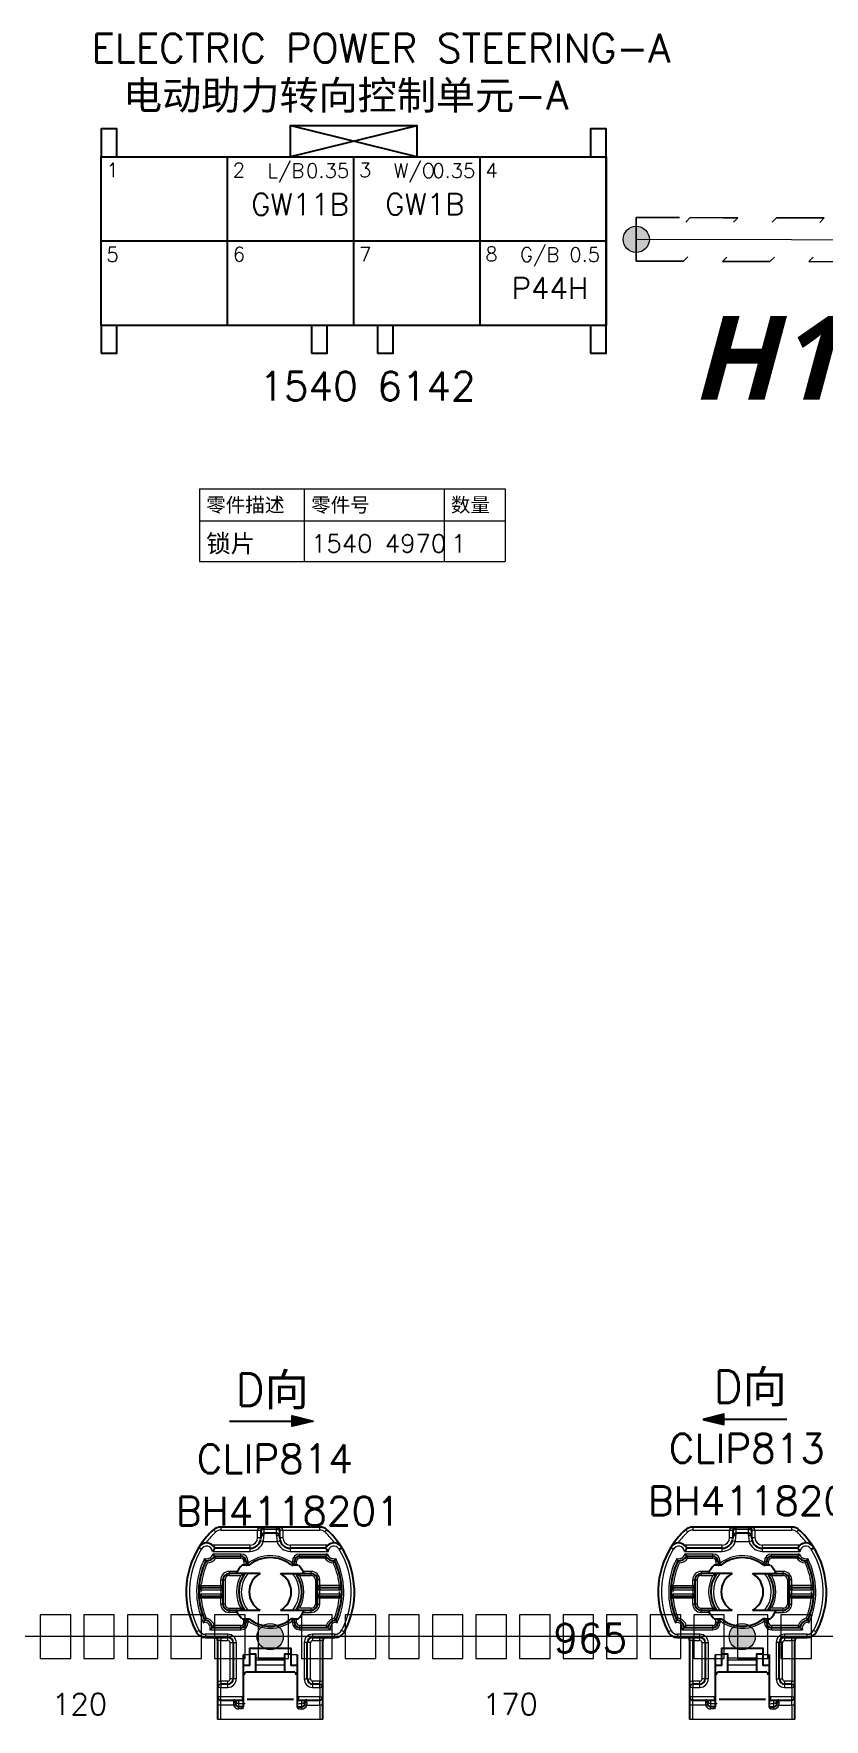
# Model space of a CAD drawing. Header units: millimetres. Extents: x 6 to 3615, y 6 to 858.
# Drawn here: x 818.1 to 893.5, y 187.4 to 348 of the extents above; entities that cross this region are included whole.
import ezdxf

# ---------------------------------------------------------------- set-up
doc = ezdxf.new("R2010")
doc.units = ezdxf.units.MM
doc.styles.add('SegoeUIBoldItalic_Style', font='segoeuiz.ttf')
doc.styles.add('Simplex_Style', font='simplex_.ttf')

msp = doc.modelspace()

# ---------------------------------------------------------------- hatches: boundary and pattern name
h = msp.add_hatch(color=0)
edge = h.paths.add_edge_path()
edge.add_arc((875.55, 328.43), 1.25, 0, 360)
h = msp.add_hatch(color=0)
edge = h.paths.add_edge_path()
edge.add_arc((875.55, 328.43), 1.25, 0, 360)
for points in [[(842.76, 216.32), (844.76, 215.82), (842.76, 215.32)], [(883.9, 216.48), (881.9, 215.98), (883.9, 215.48)]]:
    msp.add_hatch(color=0).paths.add_polyline_path(points)
h = msp.add_hatch(color=0)
edge = h.paths.add_edge_path()
edge.add_arc((840.65, 195.27), 1.25, 0, 360)
h = msp.add_hatch(color=0)
edge = h.paths.add_edge_path()
edge.add_arc((840.65, 195.27), 1.25, 0, 360)
h = msp.add_hatch(color=0)
edge = h.paths.add_edge_path()
edge.add_arc((885.65, 195.27), 1.25, 0, 360)
h = msp.add_hatch(color=0)
edge = h.paths.add_edge_path()
edge.add_arc((885.65, 195.27), 1.25, 0, 360)

# ---------------------------------------------------------------- linework, layer by layer
at = {"color": 0, "linetype": 'Continuous', "lineweight": 30, "flags": 128}
for points in [[(824.55, 336.28), (826.04, 336.28), (826.04, 338.95), (824.55, 338.95), (824.55, 336.28)], [(871.2, 336.28), (872.69, 336.28), (872.69, 338.95), (871.2, 338.95), (871.2, 336.28)], [(824.55, 317.57), (826.04, 317.57), (826.04, 320.23), (824.55, 320.23), (824.55, 317.57)], [(844.6, 317.57), (846.09, 317.57), (846.09, 320.23), (844.6, 320.23), (844.6, 317.57)], [(850.89, 317.57), (852.38, 317.57), (852.38, 320.23), (850.89, 320.23), (850.89, 317.57)], [(871.2, 317.57), (872.69, 317.57), (872.69, 320.23), (871.2, 320.23), (871.2, 317.57)], [(844.76, 215.82), (842.76, 215.32), (842.76, 216.32)], [(881.9, 215.98), (883.9, 215.48), (883.9, 216.48)]]:
    msp.add_lwpolyline(points, close=True, dxfattribs=at)
for points in [[(854.64, 339.26), (842.6, 336.28), (842.6, 339.29), (854.64, 339.29), (854.64, 336.28), (842.65, 339.26)], [(872.69, 320.23), (824.55, 320.23), (824.55, 336.28), (872.69, 336.28), (872.69, 320.23), (872.69, 336.28)], [(836.58, 320.23), (836.58, 336.28)], [(848.62, 320.23), (848.62, 336.28)], [(860.66, 320.23), (860.66, 336.28)], [(872.69, 328.26), (824.55, 328.26)], [(836.76, 215.82), (844.76, 215.82)], [(889.9, 215.98), (881.9, 215.98)], [(845.38, 205.72), (835.93, 205.72)], [(890.38, 205.72), (880.93, 205.72)], [(839.76, 205.42), (839.76, 204.7)], [(841.26, 205.12), (840.05, 205.12)], [(841.56, 204.7), (841.56, 205.42)], [(884.76, 205.42), (884.76, 204.7)], [(886.26, 205.12), (885.05, 205.12)], [(886.56, 204.7), (886.56, 205.42)], [(834.09, 203.6), (833.83, 203.75)], [(835.34, 202.94), (837.85, 202.94)], [(838.75, 203.69), (835.37, 203.69)], [(838.35, 202.44), (838.35, 202.09), (838.46, 202.09)], [(845.94, 203.69), (842.56, 203.69)], [(843.33, 202.09), (842.96, 202.09), (842.96, 202.44)], [(843.46, 202.94), (845.97, 202.94)], [(847.22, 203.6), (847.48, 203.75)], [(879.09, 203.6), (878.83, 203.75)], [(880.34, 202.94), (882.85, 202.94)], [(883.75, 203.69), (880.37, 203.69)], [(883.35, 202.44), (883.35, 202.09), (883.46, 202.09)], [(890.94, 203.69), (887.56, 203.69)], [(888.33, 202.09), (887.96, 202.09), (887.96, 202.44)], [(888.46, 202.94), (890.97, 202.94)], [(892.22, 203.6), (892.48, 203.75)], [(839.68, 201.29), (836.75, 201.29)], [(838.35, 202.09), (837.98, 202.09)], [(838.64, 202.09), (838.46, 202.09), (838.55, 202.28)], [(841.63, 201.29), (844.57, 201.29)], [(842.68, 202.09), (842.85, 202.09)], [(842.96, 202.09), (842.85, 202.09), (842.76, 202.28)], [(884.68, 201.29), (881.75, 201.29)], [(883.35, 202.09), (882.98, 202.09)], [(883.64, 202.09), (883.46, 202.09), (883.55, 202.28)], [(886.63, 201.29), (889.57, 201.29)], [(887.68, 202.09), (887.85, 202.09)], [(887.96, 202.09), (887.85, 202.09), (887.76, 202.28)], [(835.95, 199.93), (834.07, 199.93)], [(836.15, 200.69), (836.15, 198.38)], [(845.17, 198.38), (845.17, 200.69)], [(847.24, 199.93), (845.37, 199.93)], [(880.95, 199.93), (879.07, 199.93)], [(881.15, 200.69), (881.15, 198.38)], [(890.17, 198.38), (890.17, 200.69)], [(892.24, 199.93), (890.37, 199.93)], [(834.07, 198.93), (833.92, 199.07)], [(834.07, 199.13), (835.95, 199.13)], [(836.75, 197.78), (839.68, 197.78)], [(841.63, 197.78), (844.57, 197.78)], [(845.37, 199.13), (847.24, 199.13)], [(847.24, 198.93), (847.4, 199.07)], [(847.25, 199.13), (847.25, 199.13)], [(879.07, 198.93), (878.92, 199.07)], [(879.07, 199.13), (880.95, 199.13)], [(881.75, 197.78), (884.68, 197.78)], [(886.63, 197.78), (889.57, 197.78)], [(890.37, 199.13), (892.24, 199.13)], [(892.24, 198.93), (892.4, 199.07)], [(892.25, 199.13), (892.25, 199.13)], [(837.85, 196.12), (835.13, 196.12), (835.09, 196.08)], [(837.98, 196.98), (838.46, 196.98)], [(838.35, 196.98), (838.35, 196.63)], [(838.55, 196.79), (838.46, 196.98), (838.64, 196.98)], [(842.85, 196.98), (842.68, 196.98)], [(842.76, 196.79), (842.85, 196.98), (842.96, 196.98)], [(842.96, 196.63), (842.96, 196.98), (843.33, 196.98)], [(846.22, 196.08), (846.18, 196.12), (843.46, 196.12)], [(882.85, 196.12), (880.13, 196.12), (880.09, 196.08)], [(882.98, 196.98), (883.46, 196.98)], [(883.35, 196.98), (883.35, 196.63)], [(883.55, 196.79), (883.46, 196.98), (883.64, 196.98)], [(887.85, 196.98), (887.68, 196.98)], [(887.76, 196.79), (887.85, 196.98), (887.96, 196.98)], [(887.96, 196.63), (887.96, 196.98), (888.33, 196.98)], [(891.22, 196.08), (891.18, 196.12), (888.46, 196.12)], [(834.48, 195.2), (836.62, 195.2)], [(835.64, 194.9), (835.64, 187.4)], [(837.12, 194.7), (837.12, 191.24)], [(844.19, 191.24), (844.19, 194.7)], [(844.69, 195.2), (846.83, 195.2)], [(845.67, 187.4), (845.67, 194.9)], [(879.48, 195.2), (881.62, 195.2)], [(880.64, 194.9), (880.64, 187.4)], [(882.12, 194.7), (882.12, 191.24)], [(889.19, 191.24), (889.19, 194.7)], [(889.69, 195.2), (891.83, 195.2)], [(890.67, 187.4), (890.67, 194.9)], [(838.09, 192.54), (838.7, 192.54), (838.7, 194.16), (842.62, 194.16), (842.62, 192.54), (843.22, 192.54)], [(838.09, 193.53), (838.09, 189.23), (838.15, 189.23)], [(839.29, 191.93), (839.29, 193.61), (838.7, 193.61)], [(842.62, 193.61), (842.02, 193.61), (842.02, 191.93)], [(843.22, 193.53), (843.22, 189.23), (843.31, 189.23)], [(883.09, 192.54), (883.7, 192.54), (883.7, 194.16), (887.62, 194.16), (887.62, 192.54), (888.22, 192.54)], [(883.09, 193.53), (883.09, 189.23), (883.15, 189.23)], [(884.29, 191.93), (884.29, 193.61), (883.7, 193.61)], [(887.62, 193.61), (887.02, 193.61), (887.02, 191.93)], [(888.22, 193.53), (888.22, 189.23), (888.31, 189.23)], [(838.45, 191.93), (842.86, 191.93)], [(883.45, 191.93), (887.86, 191.93)], [(836.62, 190.74), (835.95, 190.74)], [(838.15, 190.74), (838.09, 190.74)], [(843.22, 190.74), (843.16, 190.74)], [(845.37, 190.74), (844.69, 190.74)], [(881.62, 190.74), (880.95, 190.74)], [(883.15, 190.74), (883.09, 190.74)], [(888.22, 190.74), (888.16, 190.74)], [(890.37, 190.74), (889.69, 190.74)], [(835.95, 189.23), (838, 189.23)], [(837.35, 189.03), (837.35, 188.88)], [(838, 189.53), (838, 189.23), (838.09, 189.23), (838.09, 188.58), (837.65, 188.58)], [(838, 188.58), (838, 188.38)], [(842.86, 189.29), (838.45, 189.29)], [(843.16, 189.23), (843.22, 189.23), (843.22, 188.58), (843.66, 188.58)], [(843.31, 189.53), (843.31, 189.23), (845.37, 189.23)], [(843.31, 188.38), (843.31, 188.58)], [(843.96, 188.88), (843.96, 189.03)], [(880.95, 189.23), (883, 189.23)], [(882.35, 189.03), (882.35, 188.88)], [(883, 189.53), (883, 189.23), (883.09, 189.23), (883.09, 188.58), (882.65, 188.58)], [(883, 188.58), (883, 188.38)], [(887.86, 189.29), (883.45, 189.29)], [(888.16, 189.23), (888.22, 189.23), (888.22, 188.58), (888.66, 188.58)], [(888.31, 189.53), (888.31, 189.23), (890.37, 189.23)], [(888.31, 188.38), (888.31, 188.58)], [(888.96, 188.88), (888.96, 189.03)]]:
    msp.add_lwpolyline(points, dxfattribs=at)
at = {"color": 0, "linetype": 'Continuous', "lineweight": 13, "flags": 128}
for points in [[(875.54, 326.35), (875.55, 330.51)], [(875.55, 330.51), (879.67, 330.5)], [(880.7, 330.5), (880.29, 330.08)], [(880.7, 330.5), (883.79, 330.49)], [(883.79, 330.49), (885.23, 330.49)], [(885.23, 330.49), (884.81, 330.07)], [(888.93, 330.48), (888.52, 330.06)], [(888.93, 330.48), (892.02, 330.47)], [(892.02, 330.47), (893.46, 330.47)], [(893.46, 330.47), (893.05, 330.05)], [(875.54, 326.35), (879.66, 326.34)], [(879.66, 326.34), (880.07, 326.34)], [(880.07, 326.34), (880.48, 326.75)], [(883.78, 326.33), (884.19, 326.74)], [(883.78, 326.33), (887.89, 326.32)], [(887.89, 326.32), (888.3, 326.31)], [(888.3, 326.31), (888.72, 326.73)], [(892.01, 326.31), (892.42, 326.72)], [(892.01, 326.31), (896.13, 326.3)], [(818.73, 193.18), (821.64, 193.18), (821.64, 197.35), (818.73, 197.35), (818.73, 193.18)], [(822.88, 193.18), (825.79, 193.18), (825.79, 197.35), (822.88, 197.35), (822.88, 193.18)], [(827.04, 193.18), (829.94, 193.18), (829.94, 197.35), (827.04, 197.35), (827.04, 193.18)], [(831.19, 193.18), (834.1, 193.18), (834.1, 197.35), (831.19, 197.35), (831.19, 193.18)], [(835.34, 193.18), (838.25, 193.18), (838.25, 197.35), (835.34, 197.35), (835.34, 193.18)], [(839.5, 193.18), (842.4, 193.18), (842.4, 197.35), (839.5, 197.35), (839.5, 193.18)], [(843.65, 193.18), (846.56, 193.18), (846.56, 197.35), (843.65, 197.35), (843.65, 193.18)], [(847.8, 193.18), (850.71, 193.18), (850.71, 197.35), (847.8, 197.35), (847.8, 193.18)], [(851.96, 193.18), (854.87, 193.18), (854.87, 197.35), (851.96, 197.35), (851.96, 193.18)], [(856.11, 193.18), (859.02, 193.18), (859.02, 197.35), (856.11, 197.35), (856.11, 193.18)], [(860.27, 193.18), (863.17, 193.18), (863.17, 197.35), (860.27, 197.35), (860.27, 193.18)], [(864.42, 193.18), (867.33, 193.18), (867.33, 197.35), (864.42, 197.35), (864.42, 193.18)], [(868.57, 193.18), (871.48, 193.18), (871.48, 197.35), (868.57, 197.35), (868.57, 193.18)], [(872.73, 193.18), (875.64, 193.18), (875.64, 197.35), (872.73, 197.35), (872.73, 193.18)], [(876.88, 193.18), (879.79, 193.18), (879.79, 197.35), (876.88, 197.35), (876.88, 193.18)], [(881.04, 193.18), (883.94, 193.18), (883.94, 197.35), (881.04, 197.35), (881.04, 193.18)], [(885.19, 193.18), (888.1, 193.18), (888.1, 197.35), (885.19, 197.35), (885.19, 193.18)], [(889.34, 193.18), (892.25, 193.18), (892.25, 197.35), (889.34, 197.35), (889.34, 193.18)]]:
    msp.add_lwpolyline(points, close=True, dxfattribs=at)
for points in [[(949.65, 328.25), (875.55, 328.43)], [(833.9, 304.67), (863.06, 304.67)], [(833.9, 304.67), (833.9, 297.73)], [(833.9, 304.67), (863.06, 304.67)], [(843.9, 304.67), (843.9, 297.73)], [(857.23, 304.67), (857.23, 297.73)], [(863.06, 304.67), (863.06, 297.73)], [(833.9, 301.62), (863.06, 301.62)], [(833.9, 297.73), (863.06, 297.73)], [(835.93, 205.72), (835.93, 205.42), (839.76, 205.42)], [(839.45, 205.42), (839.47, 205.48), (839.54, 205.57), (839.65, 205.65)], [(840.05, 205.72), (840.05, 205.55), (841.26, 205.55)], [(841.81, 205.54), (841.64, 205.66), (841.26, 205.72)], [(841.26, 204.92), (841.26, 205.72)], [(841.56, 205.42), (845.38, 205.42), (845.38, 205.72)], [(880.93, 205.72), (880.93, 205.42), (884.76, 205.42)], [(884.45, 205.42), (884.47, 205.48), (884.54, 205.57), (884.65, 205.65)], [(885.05, 205.72), (885.05, 205.55), (886.26, 205.55)], [(886.81, 205.54), (886.64, 205.66), (886.26, 205.72)], [(886.26, 204.92), (886.26, 205.72)], [(886.56, 205.42), (890.38, 205.42), (890.38, 205.72)], [(835.46, 205.24), (835.26, 205.46)], [(839.76, 204.7), (839.45, 204.7), (839.45, 205.42)], [(841.6, 204.41), (841.31, 204.32), (840, 204.32), (839.71, 204.41)], [(840.05, 205.55), (840.03, 205.55), (839.99, 205.55), (839.97, 205.55), (839.94, 205.54), (839.91, 205.54), (839.89, 205.53), (839.86, 205.52), (839.84, 205.51), (839.82, 205.51), (839.8, 205.49), (839.79, 205.48), (839.78, 205.47), (839.77, 205.46), (839.76, 205.45), (839.76, 205.43), (839.76, 205.42)], [(840.05, 205.47), (840.03, 205.47), (839.99, 205.46), (839.97, 205.46), (839.94, 205.46), (839.91, 205.45), (839.89, 205.45), (839.86, 205.44), (839.84, 205.43), (839.82, 205.42), (839.8, 205.41), (839.79, 205.4), (839.78, 205.39), (839.77, 205.38), (839.76, 205.36), (839.76, 205.35), (839.76, 205.34)], [(840.05, 204.92), (840.03, 204.92), (840, 204.92), (839.97, 204.91), (839.95, 204.91), (839.92, 204.9), (839.9, 204.89), (839.87, 204.88), (839.85, 204.86), (839.83, 204.85), (839.82, 204.83), (839.8, 204.82), (839.79, 204.8), (839.77, 204.78), (839.77, 204.76), (839.76, 204.74), (839.76, 204.72), (839.76, 204.7)], [(841.26, 205.47), (840.05, 205.47), (840.05, 205.55)], [(840.05, 205.47), (840.05, 204.92)], [(841.56, 205.42), (841.56, 205.43), (841.55, 205.45), (841.55, 205.46), (841.54, 205.47), (841.53, 205.48), (841.51, 205.49), (841.5, 205.5), (841.48, 205.51), (841.46, 205.52), (841.44, 205.53), (841.42, 205.53), (841.39, 205.54), (841.37, 205.54), (841.34, 205.55), (841.31, 205.55), (841.29, 205.55), (841.26, 205.55)], [(841.56, 205.34), (841.56, 205.35), (841.55, 205.36), (841.54, 205.38), (841.54, 205.39), (841.52, 205.4), (841.51, 205.41), (841.49, 205.42), (841.47, 205.43), (841.45, 205.44), (841.42, 205.45), (841.4, 205.45), (841.37, 205.46), (841.34, 205.46), (841.32, 205.46), (841.29, 205.47), (841.26, 205.47)], [(841.56, 204.7), (841.56, 204.72), (841.55, 204.74), (841.55, 204.76), (841.54, 204.78), (841.53, 204.8), (841.51, 204.82), (841.5, 204.83), (841.48, 204.85), (841.46, 204.86), (841.44, 204.88), (841.42, 204.89), (841.39, 204.9), (841.37, 204.91), (841.34, 204.91), (841.31, 204.92), (841.29, 204.92), (841.26, 204.92)], [(841.86, 205.42), (841.86, 204.7), (841.56, 204.7)], [(845.85, 205.24), (846.05, 205.46)], [(880.46, 205.24), (880.26, 205.46)], [(884.76, 204.7), (884.45, 204.7), (884.45, 205.42)], [(886.6, 204.41), (886.31, 204.32), (885, 204.32), (884.71, 204.41)], [(885.05, 205.55), (885.03, 205.55), (884.99, 205.55), (884.97, 205.55), (884.94, 205.54), (884.91, 205.54), (884.89, 205.53), (884.86, 205.52), (884.84, 205.51), (884.82, 205.51), (884.8, 205.49), (884.79, 205.48), (884.78, 205.47), (884.77, 205.46), (884.76, 205.45), (884.76, 205.43), (884.76, 205.42)], [(885.05, 205.47), (885.03, 205.47), (884.99, 205.46), (884.97, 205.46), (884.94, 205.46), (884.91, 205.45), (884.89, 205.45), (884.86, 205.44), (884.84, 205.43), (884.82, 205.42), (884.8, 205.41), (884.79, 205.4), (884.78, 205.39), (884.77, 205.38), (884.76, 205.36), (884.76, 205.35), (884.76, 205.34)], [(885.05, 204.92), (885.03, 204.92), (885, 204.92), (884.97, 204.91), (884.95, 204.91), (884.92, 204.9), (884.9, 204.89), (884.87, 204.88), (884.85, 204.86), (884.83, 204.85), (884.82, 204.83), (884.8, 204.82), (884.79, 204.8), (884.77, 204.78), (884.77, 204.76), (884.76, 204.74), (884.76, 204.72), (884.76, 204.7)], [(886.26, 205.47), (885.05, 205.47), (885.05, 205.55)], [(885.05, 205.47), (885.05, 204.92)], [(886.56, 205.42), (886.56, 205.43), (886.55, 205.45), (886.55, 205.46), (886.54, 205.47), (886.53, 205.48), (886.51, 205.49), (886.5, 205.5), (886.48, 205.51), (886.46, 205.52), (886.44, 205.53), (886.42, 205.53), (886.39, 205.54), (886.37, 205.54), (886.34, 205.55), (886.31, 205.55), (886.29, 205.55), (886.26, 205.55)], [(886.56, 205.34), (886.56, 205.35), (886.55, 205.36), (886.54, 205.38), (886.54, 205.39), (886.52, 205.4), (886.51, 205.41), (886.49, 205.42), (886.47, 205.43), (886.45, 205.44), (886.42, 205.45), (886.4, 205.45), (886.37, 205.46), (886.34, 205.46), (886.32, 205.46), (886.29, 205.47), (886.26, 205.47)], [(886.56, 204.7), (886.56, 204.72), (886.55, 204.74), (886.55, 204.76), (886.54, 204.78), (886.53, 204.8), (886.51, 204.82), (886.5, 204.83), (886.48, 204.85), (886.46, 204.86), (886.44, 204.88), (886.42, 204.89), (886.39, 204.9), (886.37, 204.91), (886.34, 204.91), (886.31, 204.92), (886.29, 204.92), (886.26, 204.92)], [(886.86, 205.42), (886.86, 204.7), (886.56, 204.7)], [(890.85, 205.24), (891.05, 205.46)], [(835.14, 203.39), (838.75, 203.39), (838.75, 203.99), (835.15, 203.99)], [(835.45, 202.74), (837.85, 202.74), (837.85, 203.14), (835.21, 203.14)], [(838.55, 202.28), (838.55, 202.44), (838.15, 202.44), (838.15, 202.09)], [(846.16, 203.99), (842.56, 203.99), (842.56, 203.39), (846.17, 203.39)], [(843.16, 202.09), (843.16, 202.44), (842.76, 202.44), (842.76, 202.28)], [(845.86, 202.74), (843.46, 202.74), (843.46, 203.14), (846.1, 203.14)], [(880.14, 203.39), (883.75, 203.39), (883.75, 203.99), (880.15, 203.99)], [(880.45, 202.74), (882.85, 202.74), (882.85, 203.14), (880.21, 203.14)], [(883.55, 202.28), (883.55, 202.44), (883.15, 202.44), (883.15, 202.09)], [(891.16, 203.99), (887.56, 203.99), (887.56, 203.39), (891.17, 203.39)], [(888.16, 202.09), (888.16, 202.44), (887.76, 202.44), (887.76, 202.28)], [(890.86, 202.74), (888.46, 202.74), (888.46, 203.14), (891.1, 203.14)], [(837.52, 201.49), (836.75, 201.49), (836.75, 201.09), (837.85, 201.09)], [(843.46, 201.09), (844.57, 201.09), (844.57, 201.49), (843.8, 201.49)], [(882.52, 201.49), (881.75, 201.49), (881.75, 201.09), (882.85, 201.09)], [(888.46, 201.09), (889.57, 201.09), (889.57, 201.49), (888.8, 201.49)], [(833.84, 199.74), (834.04, 199.73), (835.95, 199.73), (835.95, 199.33), (836.15, 199.33)], [(836.15, 198.93), (835.95, 198.93), (835.95, 199.33), (834.04, 199.33), (833.84, 199.33)], [(834.07, 200.14), (833.87, 200.15)], [(836.15, 200.14), (835.95, 200.14), (835.95, 200.69), (836.35, 200.69), (836.35, 198.38), (835.95, 198.38), (835.95, 198.93), (834.07, 198.93)], [(834.07, 199.93), (834.07, 200.14), (835.95, 200.14), (835.95, 199.73), (836.15, 199.73)], [(847.24, 200.14), (845.37, 200.14), (845.37, 200.69), (844.97, 200.69), (844.97, 198.38), (845.37, 198.38), (845.37, 198.93), (845.17, 198.93)], [(845.17, 200.14), (845.37, 200.14), (845.37, 199.73), (847.27, 199.73), (847.47, 199.74)], [(847.47, 199.33), (847.27, 199.33), (845.37, 199.33), (845.37, 199.73), (845.17, 199.73)], [(847.24, 198.93), (845.37, 198.93), (845.37, 199.33), (845.17, 199.33)], [(847.44, 200.15), (847.24, 200.14), (847.24, 199.93)], [(847.24, 199.13), (847.24, 199.14), (847.25, 199.14), (847.25, 199.17), (847.27, 199.33)], [(878.84, 199.74), (879.04, 199.73), (880.95, 199.73), (880.95, 199.33), (881.15, 199.33)], [(881.15, 198.93), (880.95, 198.93), (880.95, 199.33), (879.04, 199.33), (878.84, 199.33)], [(879.07, 200.14), (878.87, 200.15)], [(881.15, 200.14), (880.95, 200.14), (880.95, 200.69), (881.35, 200.69), (881.35, 198.38), (880.95, 198.38), (880.95, 198.93), (879.07, 198.93)], [(879.07, 199.93), (879.07, 200.14), (880.95, 200.14), (880.95, 199.73), (881.15, 199.73)], [(892.24, 200.14), (890.37, 200.14), (890.37, 200.69), (889.97, 200.69), (889.97, 198.38), (890.37, 198.38), (890.37, 198.93), (890.17, 198.93)], [(890.17, 200.14), (890.37, 200.14), (890.37, 199.73), (892.27, 199.73), (892.47, 199.74)], [(892.47, 199.33), (892.27, 199.33), (890.37, 199.33), (890.37, 199.73), (890.17, 199.73)], [(892.24, 198.93), (890.37, 198.93), (890.37, 199.33), (890.17, 199.33)], [(892.44, 200.15), (892.24, 200.14), (892.24, 199.93)], [(892.24, 199.13), (892.24, 199.14), (892.25, 199.14), (892.25, 199.17), (892.27, 199.33)], [(837.52, 197.58), (836.75, 197.58), (836.75, 197.98), (837.85, 197.98)], [(843.8, 197.58), (844.57, 197.58), (844.57, 197.98), (843.46, 197.98)], [(882.52, 197.58), (881.75, 197.58), (881.75, 197.98), (882.85, 197.98)], [(888.8, 197.58), (889.57, 197.58), (889.57, 197.98), (888.46, 197.98)], [(834.91, 195.92), (837.85, 195.92), (837.85, 196.33), (835.3, 196.33)], [(838.55, 196.79), (838.55, 196.63), (838.15, 196.63), (838.15, 196.98)], [(842.76, 196.79), (842.76, 196.63), (843.16, 196.63), (843.16, 196.98)], [(846.01, 196.33), (843.46, 196.33), (843.46, 195.92), (846.4, 195.92)], [(879.91, 195.92), (882.85, 195.92), (882.85, 196.33), (880.3, 196.33)], [(883.55, 196.79), (883.55, 196.63), (883.15, 196.63), (883.15, 196.98)], [(887.76, 196.79), (887.76, 196.63), (888.16, 196.63), (888.16, 196.98)], [(891.01, 196.33), (888.46, 196.33), (888.46, 195.92), (891.4, 195.92)], [(1005.65, 195.27), (735.65, 195.27)], [(833.6, 195.72), (833.86, 195.87)], [(835.95, 195.2), (835.95, 194.9), (836.62, 194.9), (836.62, 195.5), (834.48, 195.5), (834.48, 195.2)], [(835.64, 191.04), (835.95, 191.04), (835.95, 190.44), (836.62, 190.44), (836.62, 191.04), (835.95, 191.04), (835.95, 194.9), (835.64, 194.9)], [(837.12, 191.24), (836.82, 191.24), (836.82, 194.7), (837.42, 194.7), (837.42, 191.24), (837.12, 191.24)], [(843.89, 191.24), (844.49, 191.24), (844.49, 194.7), (843.89, 194.7), (843.89, 191.24)], [(846.83, 195.2), (846.83, 195.5), (844.69, 195.5), (844.69, 194.9), (845.37, 194.9), (845.37, 191.04), (845.67, 191.04)], [(845.67, 194.9), (845.37, 194.9), (845.37, 195.2)], [(847.71, 195.72), (847.45, 195.87)], [(878.6, 195.72), (878.86, 195.87)], [(880.95, 195.2), (880.95, 194.9), (881.62, 194.9), (881.62, 195.5), (879.48, 195.5), (879.48, 195.2)], [(880.64, 191.04), (880.95, 191.04), (880.95, 190.44), (881.62, 190.44), (881.62, 191.04), (880.95, 191.04), (880.95, 194.9), (880.64, 194.9)], [(882.12, 191.24), (881.82, 191.24), (881.82, 194.7), (882.42, 194.7), (882.42, 191.24), (882.12, 191.24)], [(888.89, 191.24), (889.49, 191.24), (889.49, 194.7), (888.89, 194.7), (888.89, 191.24)], [(891.83, 195.2), (891.83, 195.5), (889.69, 195.5), (889.69, 194.9), (890.37, 194.9), (890.37, 191.04), (890.67, 191.04)], [(890.67, 194.9), (890.37, 194.9), (890.37, 195.2)], [(892.71, 195.72), (892.45, 195.87)], [(838.7, 193.53), (838.09, 193.53)], [(842.02, 193.21), (839.29, 193.21)], [(842.02, 193.02), (839.29, 193.02)], [(843.22, 193.53), (842.62, 193.53)], [(883.7, 193.53), (883.09, 193.53)], [(887.02, 193.21), (884.29, 193.21)], [(887.02, 193.02), (884.29, 193.02)], [(888.22, 193.53), (887.62, 193.53)], [(839.29, 192.58), (842.02, 192.58)], [(884.29, 192.58), (887.02, 192.58)], [(838.09, 189.53), (838, 189.53), (835.95, 189.54), (835.95, 190.44), (835.64, 190.44)], [(838.09, 190.24), (838.15, 190.24)], [(838.15, 189.74), (838.09, 189.74)], [(843.16, 190.24), (843.22, 190.24)], [(843.22, 189.74), (843.16, 189.74)], [(845.67, 190.44), (845.37, 190.44), (845.37, 191.04), (844.69, 191.04), (844.69, 190.44), (845.37, 190.44), (845.37, 189.54), (845.67, 189.54)], [(883.09, 189.53), (883, 189.53), (880.95, 189.54), (880.95, 190.44), (880.64, 190.44)], [(883.09, 190.24), (883.15, 190.24)], [(883.15, 189.74), (883.09, 189.74)], [(888.16, 190.24), (888.22, 190.24)], [(888.22, 189.74), (888.16, 189.74)], [(890.67, 190.44), (890.37, 190.44), (890.37, 191.04), (889.69, 191.04), (889.69, 190.44), (890.37, 190.44), (890.37, 189.54), (890.67, 189.54)], [(837.36, 188.79), (837.17, 188.73), (835.95, 188.73), (835.95, 189.54), (835.64, 189.54)], [(835.64, 187.4), (835.95, 187.4), (835.95, 188.73), (835.64, 188.73)], [(837.15, 189.23), (837.15, 188.98)], [(837.35, 188.88), (837.35, 188.89), (837.34, 188.9), (837.34, 188.91), (837.33, 188.92), (837.33, 188.93), (837.32, 188.94), (837.3, 188.95), (837.29, 188.96), (837.28, 188.96), (837.26, 188.97), (837.24, 188.97), (837.22, 188.98), (837.21, 188.98), (837.19, 188.98), (837.17, 188.98), (837.15, 188.98)], [(837.65, 189.2), (837.44, 189.16), (837.38, 189.1), (837.36, 189.08)], [(837.36, 189.08), (837.37, 189.06), (837.39, 189.04), (837.4, 189.02), (837.42, 189), (837.44, 188.98), (837.46, 188.96), (837.48, 188.95), (837.51, 188.93), (837.53, 188.92), (837.56, 188.92), (837.59, 188.91), (837.62, 188.91), (837.65, 188.91)], [(838.09, 189.2), (837.65, 189.2), (837.65, 189.23)], [(838, 188.38), (837.65, 188.38), (837.65, 189.2)], [(838.09, 188.9), (838, 188.9)], [(838.09, 188.73), (838.15, 188.73)], [(843.16, 188.73), (843.22, 188.73)], [(845.67, 188.73), (845.37, 188.73), (845.37, 189.54), (843.31, 189.53), (843.22, 189.53)], [(843.22, 189.2), (843.66, 189.2), (843.66, 189.23)], [(843.31, 188.9), (843.22, 188.9)], [(843.31, 188.38), (843.66, 188.38), (843.66, 189.2)], [(843.66, 189.2), (843.87, 189.16), (843.94, 189.1), (843.95, 189.08)], [(843.66, 188.91), (843.69, 188.91), (843.72, 188.91), (843.75, 188.92), (843.78, 188.93), (843.8, 188.94), (843.83, 188.95), (843.85, 188.96), (843.88, 188.98), (843.9, 189), (843.91, 189.02), (843.93, 189.04), (843.94, 189.06), (843.95, 189.08)], [(843.95, 188.79), (844.14, 188.73), (845.37, 188.73), (845.37, 187.4), (845.67, 187.4)], [(844.16, 188.98), (844.15, 188.98), (844.12, 188.98), (844.11, 188.98), (844.09, 188.98), (844.07, 188.97), (844.05, 188.97), (844.04, 188.96), (844.02, 188.96), (844.01, 188.95), (844, 188.94), (843.99, 188.93), (843.98, 188.92), (843.97, 188.91), (843.97, 188.9), (843.96, 188.89), (843.96, 188.88)], [(844.16, 188.98), (844.16, 189.23)], [(882.36, 188.79), (882.17, 188.73), (880.95, 188.73), (880.95, 189.54), (880.64, 189.54)], [(880.64, 187.4), (880.95, 187.4), (880.95, 188.73), (880.64, 188.73)], [(882.15, 189.23), (882.15, 188.98)], [(882.35, 188.88), (882.35, 188.89), (882.34, 188.9), (882.34, 188.91), (882.33, 188.92), (882.33, 188.93), (882.32, 188.94), (882.3, 188.95), (882.29, 188.96), (882.28, 188.96), (882.26, 188.97), (882.24, 188.97), (882.22, 188.98), (882.21, 188.98), (882.19, 188.98), (882.17, 188.98), (882.15, 188.98)], [(882.65, 189.2), (882.44, 189.16), (882.38, 189.1), (882.36, 189.08)], [(882.36, 189.08), (882.37, 189.06), (882.39, 189.04), (882.4, 189.02), (882.42, 189), (882.44, 188.98), (882.46, 188.96), (882.48, 188.95), (882.51, 188.93), (882.53, 188.92), (882.56, 188.92), (882.59, 188.91), (882.62, 188.91), (882.65, 188.91)], [(883.09, 189.2), (882.65, 189.2), (882.65, 189.23)], [(883, 188.38), (882.65, 188.38), (882.65, 189.2)], [(883.09, 188.9), (883, 188.9)], [(883.09, 188.73), (883.15, 188.73)], [(888.16, 188.73), (888.22, 188.73)], [(890.67, 188.73), (890.37, 188.73), (890.37, 189.54), (888.31, 189.53), (888.22, 189.53)], [(888.22, 189.2), (888.66, 189.2), (888.66, 189.23)], [(888.31, 188.9), (888.22, 188.9)], [(888.31, 188.38), (888.66, 188.38), (888.66, 189.2)], [(888.66, 189.2), (888.87, 189.16), (888.94, 189.1), (888.95, 189.08)], [(888.66, 188.91), (888.69, 188.91), (888.72, 188.91), (888.75, 188.92), (888.78, 188.93), (888.8, 188.94), (888.83, 188.95), (888.85, 188.96), (888.88, 188.98), (888.9, 189), (888.91, 189.02), (888.93, 189.04), (888.94, 189.06), (888.95, 189.08)], [(888.95, 188.79), (889.14, 188.73), (890.37, 188.73), (890.37, 187.4), (890.67, 187.4)], [(889.16, 188.98), (889.15, 188.98), (889.12, 188.98), (889.11, 188.98), (889.09, 188.98), (889.07, 188.97), (889.05, 188.97), (889.04, 188.96), (889.02, 188.96), (889.01, 188.95), (889, 188.94), (888.99, 188.93), (888.98, 188.92), (888.97, 188.91), (888.97, 188.9), (888.96, 188.89), (888.96, 188.88)], [(889.16, 188.98), (889.16, 189.23)], [(835.95, 187.4), (845.37, 187.4)], [(880.95, 187.4), (890.37, 187.4)]]:
    msp.add_lwpolyline(points, dxfattribs=at)
at = {"color": 0, "linetype": 'Continuous', "lineweight": 13}
for centre in [(875.55, 328.43), (875.55, 328.43), (840.65, 195.27), (840.65, 195.27), (885.65, 195.27), (885.65, 195.27)]:
    msp.add_circle(centre, 1.25, dxfattribs=at)
at = {"color": 0, "linetype": 'Continuous', "lineweight": 30}
for centre, radius, start, end in [((835.94, 204.7), 1.02, 90, 131), ((840.04, 204.74), 0.977, 89, 114), ((840.06, 205.42), 0.302, 91, -180), ((841.26, 205.42), 0.302, 1, 90), ((845.38, 204.7), 1.02, 48, 89), ((880.94, 204.7), 1.02, 90, 131), ((885.04, 204.74), 0.977, 89, 114), ((885.06, 205.42), 0.302, 91, -180), ((886.26, 205.42), 0.302, 1, 90), ((890.38, 204.7), 1.02, 48, 89), ((834.59, 203.35), 0.854, 24, 152), ((840.6, 199.58), 7.95, 132, 147), ((838.75, 204.7), 1, -90, -11), ((838.14, 204.75), 1.61, -8, -2), ((840.06, 204.82), 0.302, 91, -180), ((841.26, 204.82), 0.302, 1, 90), ((843.17, 204.75), 1.61, -178, -172), ((842.56, 204.7), 1, -169, -90), ((846.72, 203.35), 0.854, 28, 156), ((840.71, 199.58), 7.95, 33, 48), ((879.59, 203.35), 0.854, 24, 152), ((885.6, 199.58), 7.95, 132, 147), ((883.75, 204.7), 1, -90, -11), ((883.14, 204.75), 1.61, -8, -2), ((885.06, 204.82), 0.302, 91, -180), ((886.26, 204.82), 0.302, 1, 90), ((888.17, 204.75), 1.61, -178, -172), ((887.56, 204.7), 1, -169, -90), ((891.72, 203.35), 0.854, 28, 156), ((885.71, 199.58), 7.95, 33, 48), ((840.67, 199.53), 8.03, 148, -152), ((840.66, 199.53), 6.82, 154, -157), ((835.77, 203.27), 1.47, -157, -148), ((834.59, 203.35), 0.852, -95, -29), ((841.91, 206.94), 8.62, -149, -148), ((833.23, 205.11), 2.57, -42, -34), ((832.41, 201.15), 3.44, 32, 36), ((831.52, 200.69), 4.44, 27, 30), ((837.85, 202.44), 0.497, 0, 90), ((840.66, 199.54), 3.26, 52, 129), ((843.46, 202.44), 0.497, 90, -180), ((849.93, 200.58), 4.61, 149, 152), ((848.12, 205.13), 2.61, -146, -138), ((846.72, 203.35), 0.854, -152, -86), ((848.9, 201.15), 3.44, 144, 148), ((844.08, 204.05), 3.12, -34, -30), ((840.65, 199.53), 6.82, -23, 26), ((845.54, 203.27), 1.47, -32, -23), ((840.65, 199.53), 8.03, -28, 32), ((885.67, 199.53), 8.03, 148, -152), ((885.66, 199.53), 6.82, 154, -157), ((880.77, 203.27), 1.47, -157, -148), ((879.59, 203.35), 0.852, -95, -29), ((886.91, 206.94), 8.62, -149, -148), ((878.23, 205.11), 2.57, -42, -34), ((877.41, 201.15), 3.44, 32, 36), ((876.52, 200.69), 4.44, 27, 30), ((882.85, 202.44), 0.497, 0, 90), ((885.66, 199.54), 3.26, 52, 129), ((888.46, 202.44), 0.497, 90, -180), ((894.93, 200.58), 4.61, 149, 152), ((893.12, 205.13), 2.61, -146, -138), ((891.72, 203.35), 0.854, -152, -86), ((893.9, 201.15), 3.44, 144, 148), ((889.08, 204.05), 3.12, -34, -30), ((885.65, 199.53), 6.82, -23, 26), ((890.54, 203.27), 1.47, -32, -23), ((885.65, 199.53), 8.03, -28, 32), ((836.75, 200.68), 0.604, 90, 179), ((840.74, 199.46), 3.81, 136, 151), ((840.65, 199.53), 3, 144, -145), ((839.78, 198.04), 3.6, 115, 121), ((840.65, 199.53), 2, 119, -119), ((840.66, 199.53), 2, -61, 61), ((840.66, 199.53), 3, -36, 35), ((840.46, 196.08), 5.84, 59, 63), ((840.67, 199.53), 3.69, 28, 43), ((844.56, 200.68), 0.604, 0, 89), ((881.75, 200.68), 0.604, 90, 179), ((885.74, 199.46), 3.81, 136, 151), ((885.65, 199.53), 3, 144, -145), ((884.78, 198.04), 3.6, 115, 121), ((885.65, 199.53), 2, 119, -119), ((885.66, 199.53), 2, -61, 61), ((885.66, 199.53), 3, -36, 35), ((885.46, 196.08), 5.84, 59, 63), ((885.67, 199.53), 3.69, 28, 43), ((889.56, 200.68), 0.604, 0, 89), ((834.07, 200.14), 0.201, 175, -90), ((835.46, 199.66), 1.42, 169, 177), ((836.04, 199.38), 2, -179, -173), ((835.94, 200.14), 0.206, -89, -1), ((845.37, 200.14), 0.206, -179, -91), ((847.24, 200.14), 0.206, -89, -1), ((845.14, 199.59), 2.13, 4, 10), ((879.07, 200.14), 0.201, 175, -90), ((880.46, 199.66), 1.42, 169, 177), ((881.04, 199.38), 2, -179, -173), ((880.94, 200.14), 0.206, -89, -1), ((890.37, 200.14), 0.206, -179, -91), ((892.24, 200.14), 0.206, -89, -1), ((890.14, 199.59), 2.13, 4, 10), ((834.07, 198.92), 0.216, 94, 169), ((835.94, 198.93), 0.206, 1, 89), ((836.75, 198.38), 0.604, -180, -91), ((840.65, 199.53), 3.69, -152, -137), ((845.2, 210.71), 14.69, -120, -119), ((836.26, 210.79), 14.7, -62, -61), ((840.57, 199.6), 3.81, -44, -29), ((844.56, 198.38), 0.604, -90, -1), ((845.37, 198.93), 0.206, 91, 179), ((847.24, 198.92), 0.216, 12, 87), ((879.07, 198.92), 0.216, 94, 169), ((880.94, 198.93), 0.206, 1, 89), ((881.75, 198.38), 0.604, -180, -91), ((885.65, 199.53), 3.69, -152, -137), ((890.2, 210.71), 14.69, -120, -119), ((881.26, 210.79), 14.7, -62, -61), ((885.57, 199.6), 3.81, -44, -29), ((889.56, 198.38), 0.604, -90, -1), ((890.37, 198.93), 0.206, 91, 179), ((892.24, 198.92), 0.216, 12, 87), ((836.02, 195.73), 1.96, 146, 153), ((840.55, 192.5), 7.53, 143, 145), ((834.38, 196.08), 0.753, 3, 89), ((833.8, 197.4), 1.85, -53, -46), ((833.71, 197.5), 1.98, -44, -36), ((837.85, 196.62), 0.497, -90, 0), ((840.66, 199.53), 3.26, -128, -51), ((843.46, 196.62), 0.497, -180, -90), ((847.6, 197.51), 1.98, -144, -136), ((846.93, 196.08), 0.753, 91, 177), ((847.12, 196.92), 1.23, -137, -126), ((842.76, 193.9), 5.09, 35, 37), ((844.93, 195.53), 2.38, 27, 33), ((881.02, 195.73), 1.96, 146, 153), ((885.55, 192.5), 7.53, 143, 145), ((879.38, 196.08), 0.753, 3, 89), ((878.8, 197.4), 1.85, -53, -46), ((878.71, 197.5), 1.98, -44, -36), ((882.85, 196.62), 0.497, -90, 0), ((885.66, 199.53), 3.26, -128, -51), ((888.46, 196.62), 0.497, -180, -90), ((892.6, 197.51), 1.98, -144, -136), ((891.93, 196.08), 0.753, 91, 177), ((892.12, 196.92), 1.23, -137, -126), ((887.76, 193.9), 5.09, 35, 37), ((889.93, 195.53), 2.38, 27, 33), ((834.48, 196.21), 1.01, -152, -90), ((835.34, 194.9), 0.302, 1, 90), ((835.39, 194.97), 0.221, 48, 69), ((836.62, 194.7), 0.497, 0, 90), ((844.69, 194.7), 0.497, 90, -180), ((845.97, 194.9), 0.302, 91, -180), ((846.83, 196.21), 1.01, -90, -28), ((879.48, 196.21), 1.01, -152, -90), ((880.34, 194.9), 0.302, 1, 90), ((880.39, 194.97), 0.221, 48, 69), ((881.62, 194.7), 0.497, 0, 90), ((889.69, 194.7), 0.497, 90, -180), ((890.97, 194.9), 0.302, 91, -180), ((891.83, 196.21), 1.01, -90, -28), ((836.62, 191.24), 0.497, -90, 0), ((838.45, 191.62), 0.302, 91, -180), ((842.86, 191.62), 0.302, 1, 90), ((844.69, 191.24), 0.497, -180, -90), ((881.62, 191.24), 0.497, -90, 0), ((883.45, 191.62), 0.302, 91, -180), ((887.86, 191.62), 0.302, 1, 90), ((889.69, 191.24), 0.497, -180, -90), ((835.95, 190.43), 0.302, 91, -180), ((845.36, 190.43), 0.302, 1, 90), ((880.95, 190.43), 0.302, 91, -180), ((890.36, 190.43), 0.302, 1, 90), ((835.95, 189.54), 0.302, -179, -90), ((837.14, 189.03), 0.206, 1, 89), ((837.65, 188.89), 0.302, -179, -90), ((843.66, 188.89), 0.302, -89, 0), ((844.17, 189.03), 0.206, 91, 179), ((845.36, 189.54), 0.302, -89, 0), ((880.95, 189.54), 0.302, -179, -90), ((882.14, 189.03), 0.206, 1, 89), ((882.65, 188.89), 0.302, -179, -90), ((888.66, 188.89), 0.302, -89, 0), ((889.17, 189.03), 0.206, 91, 179), ((890.36, 189.54), 0.302, -89, 0)]:
    msp.add_arc(centre, radius, start, end, dxfattribs=at)
at = {"color": 0, "linetype": 'Continuous', "lineweight": 13}
for centre, radius, start, end in [((840.81, 199.38), 7.94, 132, 142), ((835.94, 204.71), 0.711, 90, 131), ((838.75, 204.7), 0.703, -90, 0), ((838.75, 204.7), 1.3, -90, -17), ((836.74, 204.93), 3.31, -10, 0), ((844.69, 204.93), 3.43, -180, -170), ((842.56, 204.7), 1.3, -163, -90), ((841.63, 205.4), 0.232, 7, 41), ((842.56, 204.7), 0.703, -180, -90), ((845.38, 204.71), 0.711, 48, 89), ((840.7, 199.57), 7.66, 37, 47), ((885.81, 199.38), 7.94, 132, 142), ((880.94, 204.71), 0.711, 90, 131), ((883.75, 204.7), 0.703, -90, 0), ((883.75, 204.7), 1.3, -90, -17), ((881.74, 204.93), 3.31, -10, 0), ((889.69, 204.93), 3.43, -180, -170), ((887.56, 204.7), 1.3, -163, -90), ((886.63, 205.4), 0.232, 7, 41), ((887.56, 204.7), 0.703, -180, -90), ((890.38, 204.71), 0.711, 48, 89), ((885.7, 199.57), 7.66, 37, 47), ((840.67, 199.53), 7.73, 148, -152), ((840.65, 199.53), 7.01, 153, -155), ((834.59, 203.35), 0.555, 5, 154), ((834.59, 203.35), 0.651, -106, -18), ((834.59, 203.35), 1.06, -87, -35), ((837.85, 202.44), 0.703, 0, 90), ((837.85, 202.44), 0.302, 1, 90), ((840.66, 199.53), 3.46, 53, 128), ((843.47, 202.44), 0.703, 90, -180), ((843.47, 202.44), 0.302, 91, -180), ((846.72, 203.35), 1.06, -145, -93), ((846.72, 203.35), 0.651, -162, -74), ((846.72, 203.35), 0.555, 27, 176), ((840.66, 199.53), 7.01, -25, 27), ((840.65, 199.53), 7.73, -28, 32), ((885.67, 199.53), 7.73, 148, -152), ((885.65, 199.53), 7.01, 153, -155), ((879.59, 203.35), 0.555, 5, 154), ((879.59, 203.35), 0.651, -106, -18), ((879.59, 203.35), 1.06, -87, -35), ((882.85, 202.44), 0.703, 0, 90), ((882.85, 202.44), 0.302, 1, 90), ((885.66, 199.53), 3.46, 53, 128), ((888.47, 202.44), 0.703, 90, -180), ((888.47, 202.44), 0.302, 91, -180), ((891.72, 203.35), 1.06, -145, -93), ((891.72, 203.35), 0.651, -162, -74), ((891.72, 203.35), 0.555, 27, 176), ((885.66, 199.53), 7.01, -25, 27), ((885.65, 199.53), 7.73, -28, 32), ((840.56, 199.56), 6.51, 155, 174), ((836.74, 200.69), 0.799, 90, -180), ((836.75, 200.69), 0.401, 90, -180), ((840.66, 199.53), 3.21, 151, -151), ((840.66, 199.53), 2.76, 141, -140), ((840.66, 199.53), 2.76, -39, 40), ((840.65, 199.53), 3.21, -29, 29), ((844.57, 200.69), 0.799, 0, 90), ((844.57, 200.69), 0.401, 0, 90), ((840.71, 199.55), 6.56, 5, 24), ((885.56, 199.56), 6.51, 155, 174), ((881.74, 200.69), 0.799, 90, -180), ((881.75, 200.69), 0.401, 90, -180), ((885.66, 199.53), 3.21, 151, -151), ((885.66, 199.53), 2.76, 141, -140), ((885.66, 199.53), 2.76, -39, 40), ((885.65, 199.53), 3.21, -29, 29), ((889.57, 200.69), 0.799, 0, 90), ((889.57, 200.69), 0.401, 0, 90), ((885.71, 199.55), 6.56, 5, 24), ((839.85, 199.51), 5.8, 177, -180), ((841.47, 199.56), 5.8, -3, 0), ((884.85, 199.51), 5.8, 177, -180), ((886.47, 199.56), 5.8, -3, 0), ((840.59, 199.51), 6.54, -175, -158), ((836.74, 198.38), 0.799, -180, -90), ((836.75, 198.38), 0.401, -180, -90), ((844.57, 198.38), 0.799, -90, 0), ((844.57, 198.38), 0.401, -90, 0), ((840.72, 199.51), 6.54, -22, -5), ((885.59, 199.51), 6.54, -175, -158), ((881.74, 198.38), 0.799, -180, -90), ((881.75, 198.38), 0.401, -180, -90), ((889.57, 198.38), 0.799, -90, 0), ((889.57, 198.38), 0.401, -90, 0), ((885.72, 199.51), 6.54, -22, -5), ((834.39, 196.08), 0.552, -17, 101), ((834.39, 196.08), 0.953, 15, 81), ((837.85, 196.63), 0.703, -90, 0), ((837.85, 196.63), 0.302, -89, 0), ((840.66, 199.53), 3.46, -127, -52), ((843.47, 196.63), 0.703, -180, -90), ((843.47, 196.63), 0.302, -179, -90), ((846.93, 196.08), 0.953, 99, 165), ((846.93, 196.08), 0.549, 78, -164), ((879.39, 196.08), 0.552, -17, 101), ((879.39, 196.08), 0.953, 15, 81), ((882.85, 196.63), 0.703, -90, 0), ((882.85, 196.63), 0.302, -89, 0), ((885.66, 199.53), 3.46, -127, -52), ((888.47, 196.63), 0.703, -180, -90), ((888.47, 196.63), 0.302, -179, -90), ((891.93, 196.08), 0.953, 99, 165), ((891.93, 196.08), 0.549, 78, -164), ((834.48, 196.19), 0.695, -152, -89), ((836.62, 194.7), 0.799, 0, 90), ((836.62, 194.69), 0.206, 1, 89), ((844.69, 194.7), 0.799, 90, -180), ((844.7, 194.69), 0.206, 91, 179), ((846.84, 196.19), 0.695, -90, -27), ((879.48, 196.19), 0.695, -152, -89), ((881.62, 194.7), 0.799, 0, 90), ((881.62, 194.69), 0.206, 1, 89), ((889.69, 194.7), 0.799, 90, -180), ((889.7, 194.69), 0.206, 91, 179), ((891.84, 196.19), 0.695, -90, -27), ((836.62, 191.24), 0.799, -90, 0), ((836.62, 191.24), 0.206, -89, -1), ((844.69, 191.24), 0.799, -180, -90), ((844.7, 191.24), 0.206, -179, -91), ((881.62, 191.24), 0.799, -90, 0), ((881.62, 191.24), 0.206, -89, -1), ((889.69, 191.24), 0.799, -180, -90), ((889.7, 191.24), 0.206, -179, -91), ((838.54, 188.98), 1.4, -180, -170), ((837.17, 189.04), 0.198, 13, 90), ((837.65, 188.89), 0.508, -162, -90), ((837.45, 189.04), 0.0964, 150, -178), ((837.9, 198.99), 10.09, -91, -88), ((843.47, 194.48), 5.57, -91, -89), ((843.66, 188.89), 0.508, -90, -18), ((844.14, 189.04), 0.198, 90, 167), ((843.87, 189.04), 0.0964, -2, 30), ((842.77, 188.98), 1.4, -10, 0), ((883.54, 188.98), 1.4, -180, -170), ((882.17, 189.04), 0.198, 13, 90), ((882.65, 188.89), 0.508, -162, -90), ((882.45, 189.04), 0.0964, 150, -178), ((882.9, 198.99), 10.09, -91, -88), ((888.47, 194.48), 5.57, -91, -89), ((888.66, 188.89), 0.508, -90, -18), ((889.14, 189.04), 0.198, 90, 167), ((888.87, 189.04), 0.0964, -2, 30), ((887.77, 188.98), 1.4, -10, 0)]:
    msp.add_arc(centre, radius, start, end, dxfattribs=at)

# ---------------------------------------------------------------- texts
at = {"color": 0, "linetype": 'Continuous', "style": 'Simplex_Style'}
for s, height, p in [('ELECTRIC POWER STEERING-A', 2.7344, (823.62, 345.29)), ('电动助力转向控制单元-A', 2.7344, (826.62, 340.79)), ('L/B', 1.367, (840.38, 334.29)), ('W/O', 1.367, (852.41, 334.3)), ('1', 1.37, (825.05, 334.34)), ('2', 1.37, (837.08, 334.34)), ('0.35', 1.367, (844.08, 334.29)), ('3', 1.37, (849.11, 334.35)), ('0.35', 1.367, (856.11, 334.3)), ('4', 1.37, (861.17, 334.31)), ('GW11B', 2.051, (838.83, 330.74)), ('GW1B', 2.051, (851.61, 330.76)), ('6', 1.37, (837.09, 326.33)), ('7', 1.37, (849.13, 326.33)), ('8', 1.37, (861.16, 326.34)), ('G/B', 1.367, (864.47, 326.3)), ('5', 1.37, (825.04, 326.3)), ('0.5', 1.367, (869.17, 326.3)), ('P44H', 2.051, (863.67, 322.75)), ('1540 6142', 2.734, (839.62, 313.07)), ('零件描述', 1.367, (834.55, 302.44)), ('零件号', 1.367, (844.55, 302.44)), ('数量', 1.367, (857.88, 302.44)), ('锁片', 1.709, (834.55, 298.59)), ('1540 4970', 1.709, (844.55, 298.59)), ('1', 1.71, (857.88, 298.59)), ('D向', 3.076, (837.35, 217.27)), ('D向', 3.076, (882.94, 217.55)), ('CLIP813', 2.734, (878.65, 211.85)), ('CLIP814', 2.734, (833.65, 210.85)), ('BH4118201', 2.734, (876.65, 206.85)), ('BH4118201', 2.734, (831.65, 205.85)), ('965', 2.734, (867.65, 193.77)), ('120', 2.051, (819.84, 187.81)), ('170', 2.051, (860.9, 187.81))]:
    msp.add_text(s, height=height, dxfattribs=at).set_placement(p)
at = {"insert": (880.75, 321.14), "char_height": 8, "attachment_point": 1, "style": 'SegoeUIBoldItalic_Style'}
msp.add_mtext_dynamic_manual_height_columns('{\\fSegoe UI Semilight|b1|i1|c134|p34;\\C1;H111}', width=42.6639, gutter_width=12.5, heights=[2.5], dxfattribs=at)

doc.saveas('drawing.dxf')
